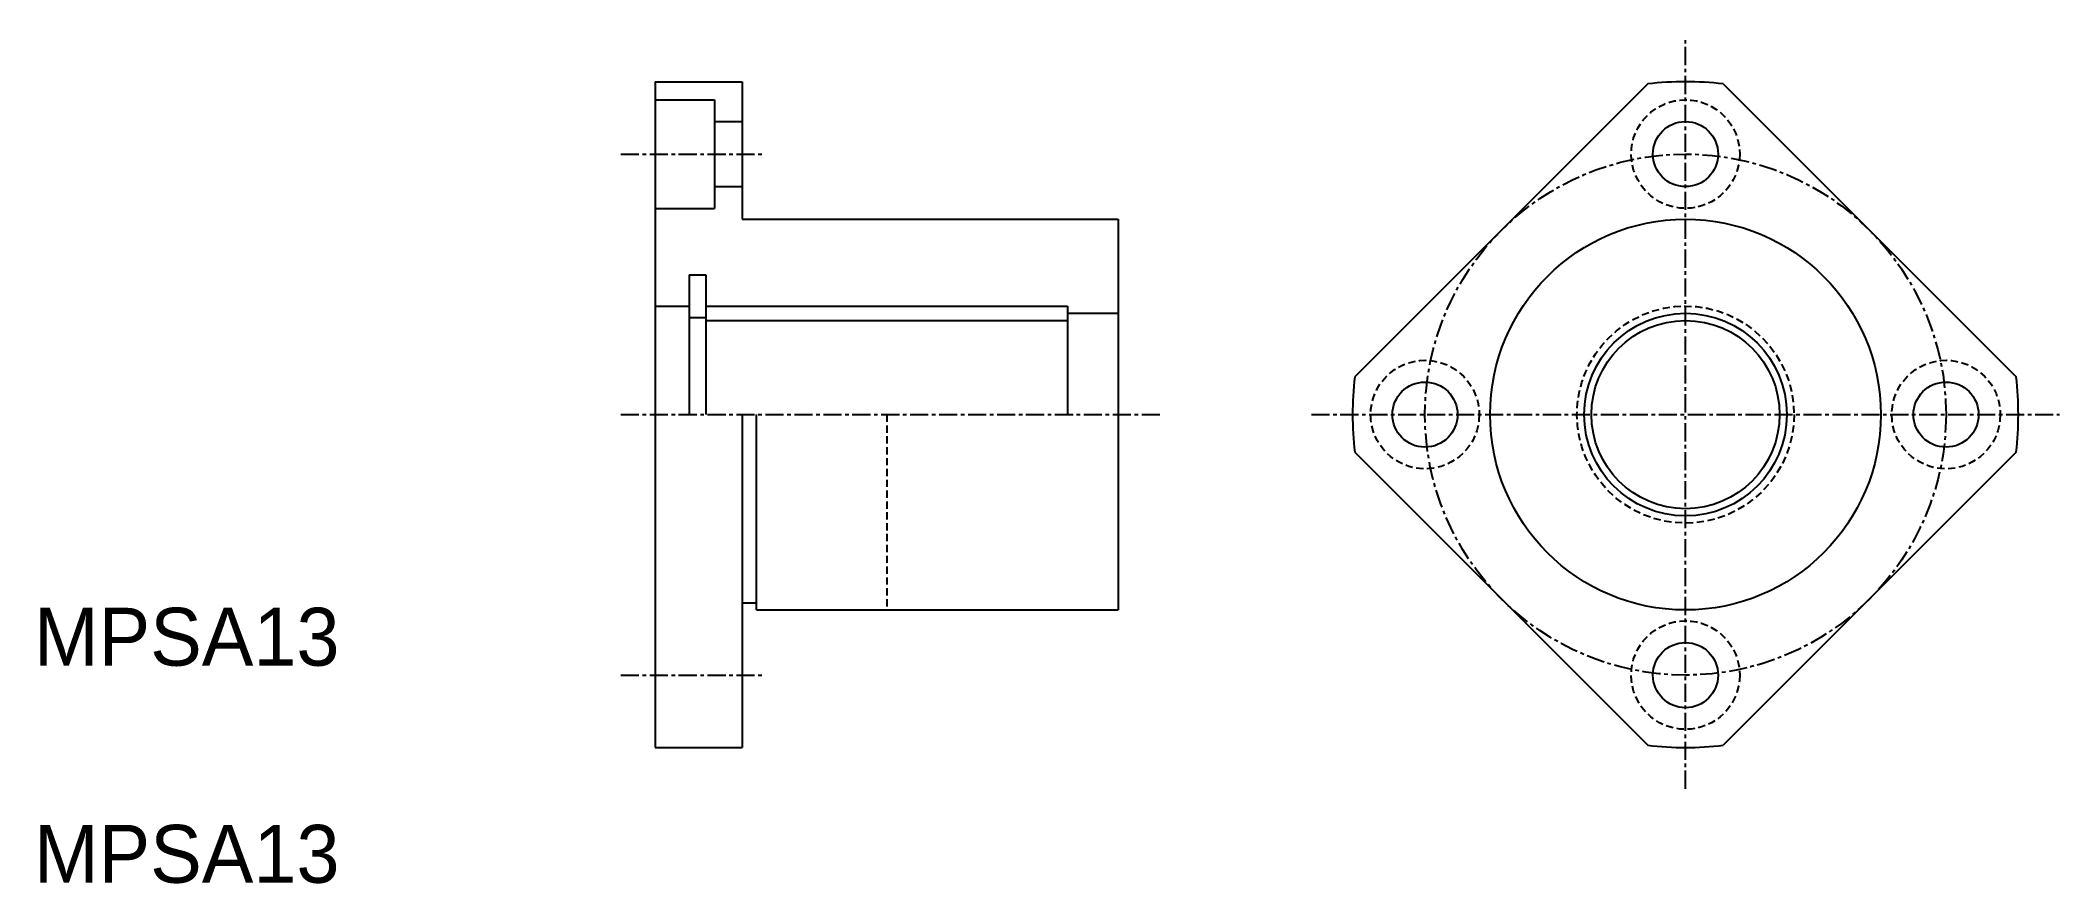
# Model space of a CAD drawing. Extents: x 10 to 150, y 10 to 68.
import ezdxf

# ---------------------------------------------------------------- set-up
doc = ezdxf.new("R2010")
doc.units = 0
doc.linetypes.add('CENTER', pattern=[2, 1.25, -0.25, 0.25, -0.25])
doc.linetypes.add('DASHED', pattern=[0.75, 0.5, -0.25])
doc.layers.get('0').update_dxf_attribs({"linetype": 'CONTINUOUS'})
doc.layers.add('CENTER', color=1, linetype='CENTER')

msp = doc.modelspace()

# ---------------------------------------------------------------- linework, layer by layer
at = {"color": 7, "linetype": 'CONTINUOUS'}
for p, q in [((52.92, 65.35), (52.92, 19.35)), ((52.92, 65.35), (58.92, 65.35)), ((58.92, 65.35), (58.92, 55.85)), ((121.5, 65.21), (101.26, 44.96)), ((126.71, 65.21), (146.96, 44.96)), ((52.92, 64.1), (57.02, 64.1)), ((57.02, 64.1), (57.02, 56.6)), ((57.02, 62.6), (58.92, 62.6)), ((57.02, 58.1), (58.92, 58.1)), ((52.92, 56.6), (57.02, 56.6)), ((58.92, 55.85), (84.92, 55.85)), ((84.92, 55.85), (84.92, 28.85)), ((55.27, 52), (55.27, 42.35)), ((55.27, 52), (56.42, 52)), ((56.42, 52), (56.42, 42.35)), ((52.92, 49.85), (55.27, 49.85)), ((55.27, 49.06), (56.42, 49.06)), ((56.42, 49.85), (81.42, 49.85)), ((56.42, 48.85), (81.42, 48.85)), ((81.42, 49.85), (81.42, 48.85)), ((81.42, 49.35), (84.92, 49.35)), ((81.42, 48.85), (81.42, 42.35)), ((58.92, 42.35), (58.92, 19.35)), ((59.92, 28.85), (59.92, 42.35)), ((101.26, 39.75), (121.5, 19.5)), ((146.96, 39.75), (126.71, 19.5)), ((58.92, 29.35), (59.92, 29.35)), ((59.92, 28.85), (84.92, 28.85)), ((52.92, 19.35), (58.92, 19.35))]:
    msp.add_line(p, q, dxfattribs=at)
at = {"color": 3, "linetype": 'DASHED'}
msp.add_line((68.92, 42.35), (68.92, 28.85), dxfattribs=at)
for centre, radius in [((124.11, 60.35), 3.75), ((124.11, 42.35), 7.5), ((106.11, 42.35), 3.75), ((142.11, 42.35), 3.75), ((124.11, 24.35), 3.75)]:
    msp.add_circle(centre, radius, dxfattribs=at)
at = {"color": 7, "linetype": 'CONTINUOUS'}
for centre, radius in [((124.11, 60.35), 2.25), ((124.11, 42.35), 13.5), ((124.11, 42.35), 7), ((124.11, 42.35), 6.5), ((106.11, 42.35), 2.25), ((142.11, 42.35), 2.25), ((124.11, 24.35), 2.25)]:
    msp.add_circle(centre, radius, dxfattribs=at)
for start, end in [(83.5, 96.5), (173.5, 186.5), (353.5, 6.5), (263.5, 276.5)]:
    msp.add_arc((124.11, 42.35), 23, start, end, dxfattribs=at)
at = {"layer": 'CENTER', "color": 1, "linetype": 'CENTER'}
for p, q in [((124.11, 16.5), (124.11, 68.21)), ((50.54, 60.35), (60.49, 60.35)), ((50.54, 42.35), (87.78, 42.35)), ((98.26, 42.35), (149.96, 42.35)), ((50.54, 24.35), (60.49, 24.35))]:
    msp.add_line(p, q, dxfattribs=at)
msp.add_circle((124.11, 42.35), 18, dxfattribs=at)

# ---------------------------------------------------------------- texts
at = {"color": 7, "linetype": 'CONTINUOUS'}
for p in [(10, 25), (10, 10)]:
    msp.add_text('MPSA13', height=4, dxfattribs=at).set_placement(p)

doc.saveas('drawing.dxf')
